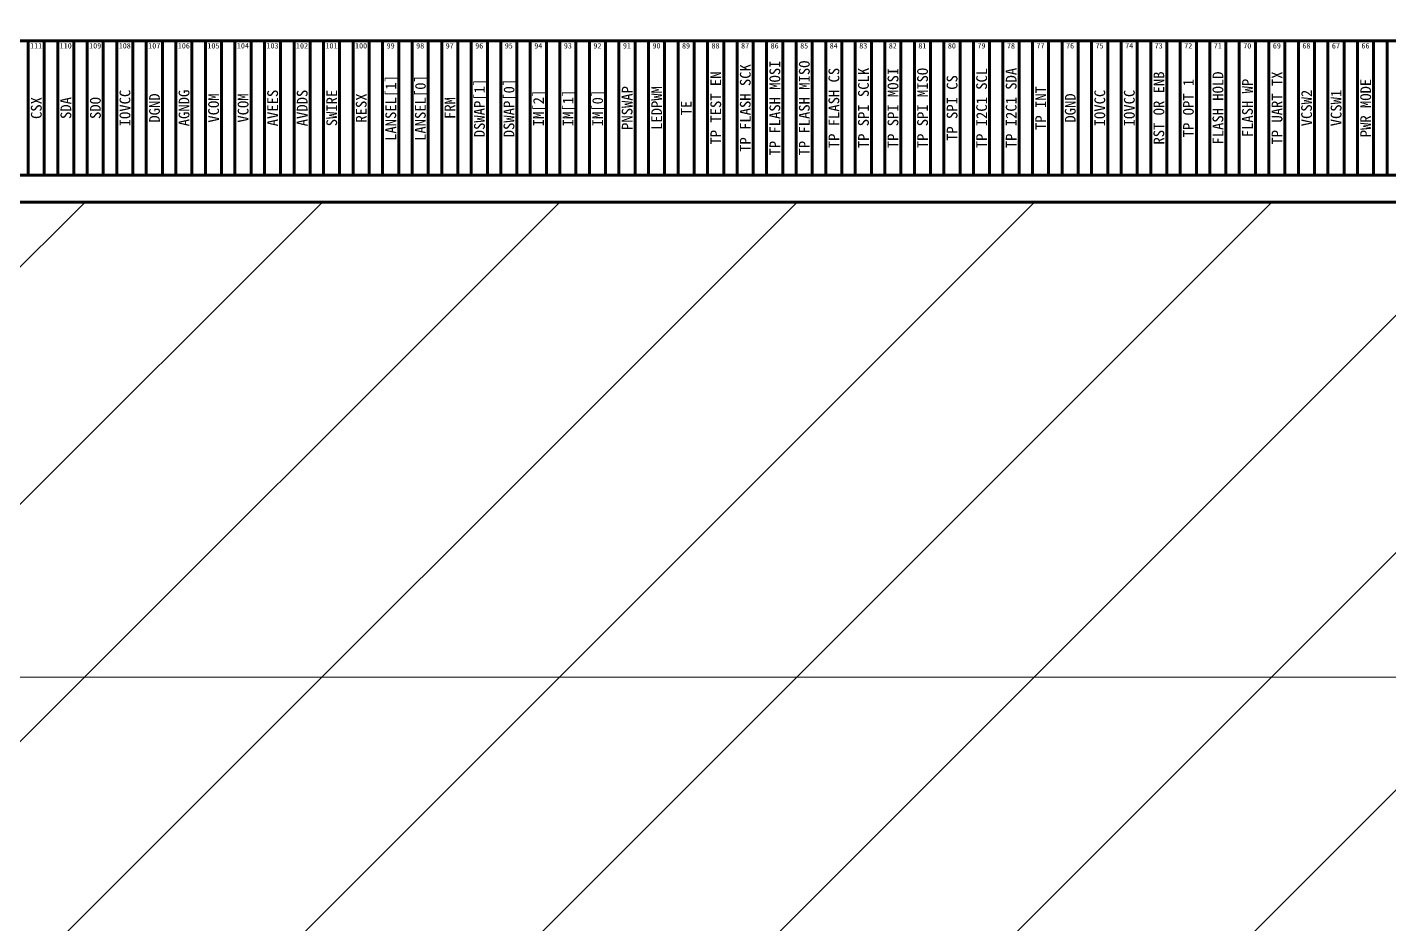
# Model space of a CAD drawing. Header units: inches. Extents: x 240 to 1407, y -538 to -118.
# Drawn here: x 1003.64 to 1008.71, y -364.55 to -361.21 of the extents above; entities that cross this region are included whole.
import ezdxf
from ezdxf.enums import TextEntityAlignment as Align

# ---------------------------------------------------------------- set-up
doc = ezdxf.new("R2010")
doc.units = ezdxf.units.IN
doc.header["$LTSCALE"] = 1.21
doc.header["$MEASUREMENT"] = 0
doc.layers.get('0').update_dxf_attribs({"linetype": 'CONTINUOUS'})
for name, color, linetype, lineweight in [('2ITO.drawing', 4, 'CONTINUOUS', 100), ('FPC', 40, 'CONTINUOUS', 20), ('LABEL.drawing', 7, 'CONTINUOUS', 100), ('TFT_line.drawing', 3, 'CONTINUOUS', 100)]:
    doc.layers.add(name, color=color, linetype=linetype, lineweight=lineweight)
doc.layers.add('标 注', color=3, linetype='CONTINUOUS')
doc.styles.get("Standard").update_dxf_attribs({"font": 'txt', "width": 0.8})

# ---------------------------------------------------------------- blocks, each defined once
blk = doc.blocks.new('fpc_name')
at = {"layer": 'LABEL.drawing', "color": 7, "linetype": 'Continuous', "lineweight": 100}
for s, p in [('TP_TEST_EN', (16.20143, 0.22667)), ('TP_FLASH_SCK', (16.31143, 0.22667)), ('TP_FLASH_MOSI', (16.42143, 0.22667)), ('TP_FLASH_MISO', (16.53129, 0.22667)), ('TP_FLASH_CS', (16.64143, 0.22667)), ('TP_SPI_SCLK', (16.75143, 0.22667)), ('TP_SPI_MOSI', (16.86143, 0.22667)), ('TP_SPI_MISO', (16.97143, 0.22667)), ('TP_I2C1_SCL', (17.19143, 0.22667)), ('TP_I2C1_SDA', (17.30143, 0.22667)), ('RST_OR_ENB', (17.85143, 0.22667)), ('FLASH_HOLD', (18.07143, 0.22667)), ('TP_UART_TX', (18.29143, 0.22667)), ('LANSEL[1]', (14.99143, 0.22667)), ('LANSEL[0]', (15.10143, 0.22667)), ('DSWAP[1]', (15.32143, 0.22667)), ('DSWAP[0]', (15.43143, 0.22667)), ('PNSWAP', (15.87143, 0.22667)), ('LEDPWM', (15.98143, 0.22667)), ('TP_SPI_CS', (17.08143, 0.22667)), ('TP_INT', (17.41143, 0.22667)), ('TP_OPT_1', (17.96143, 0.22667)), ('FLASH_WP', (18.18143, 0.22667)), ('PWR_MODE', (18.62143, 0.22667)), ('CSX', (13.67143, 0.22667)), ('SDA', (13.78143, 0.22667)), ('SDO', (13.89143, 0.22667)), ('IOVCC', (14.00143, 0.22667)), ('DGND', (14.11143, 0.22667)), ('AGNDG', (14.22143, 0.22667)), ('VCOM', (14.33143, 0.22667)), ('VCOM', (14.44143, 0.22667)), ('AVEES', (14.55143, 0.22667)), ('AVDDS', (14.66143, 0.22667)), ('SWIRE', (14.77143, 0.22667)), ('RESX', (14.88143, 0.22667)), ('FRM', (15.21143, 0.22667)), ('IM[2]', (15.54143, 0.22667)), ('IM[1]', (15.65143, 0.22667)), ('IM[0]', (15.76143, 0.22667)), ('DGND', (17.52143, 0.22667)), ('IOVCC', (17.63143, 0.22667)), ('IOVCC', (17.74143, 0.22667)), ('VCSW2', (18.40143, 0.22667)), ('VCSW1', (18.51143, 0.22667)), ('TE', (16.09143, 0.22667))]:
    blk.add_text(s, height=0.04, rotation=90, dxfattribs=at).set_placement(p, align=Align.MIDDLE_CENTER)
blk = doc.blocks.new('fpc_pin')
at = {"layer": 'TFT_line.drawing', "color": 3, "linetype": 'Continuous', "lineweight": 100}
blk.add_lwpolyline([(0, 0), (0.06, 0), (0.06, 0.5), (0, 0.5)], close=True, dxfattribs=at)
blk = doc.blocks.new('fpc_all')
at = {"layer": 'TFT_line.drawing', "color": 3, "linetype": 'Continuous', "lineweight": 100}
blk.add_lwpolyline([(-0.73658, 0), (26.54342, 0), (26.54342, 0.5), (-0.73658, 0.5)], close=True, dxfattribs=at)
at = {"color": 1, "linetype": 'Continuous', "lineweight": 100, "row_count": 1, "column_count": 221, "row_spacing": 0.4, "column_spacing": 0.11}
blk.add_blockref('fpc_pin', (0.77342, 0), dxfattribs=at)
at = {"color": 1, "linetype": 'Continuous', "lineweight": 100}
blk.add_blockref('fpc_name', (0.00249, 0.02333), dxfattribs=at)
at = {"layer": 'LABEL.drawing', "color": 7, "linetype": 'Continuous', "lineweight": 100}
for s, p in [('111', (13.67322, 0.4818)), ('110', (13.78322, 0.4818)), ('109', (13.89322, 0.4818)), ('108', (14.00322, 0.4818)), ('107', (14.11322, 0.4818)), ('106', (14.22322, 0.4818)), ('105', (14.33322, 0.4818)), ('104', (14.44322, 0.4818)), ('103', (14.55322, 0.4818)), ('102', (14.66322, 0.4818)), ('101', (14.77322, 0.4818)), ('100', (14.88322, 0.4818)), ('99', (14.99322, 0.4818)), ('98', (15.10322, 0.4818)), ('97', (15.21322, 0.4818)), ('96', (15.32322, 0.4818)), ('95', (15.43322, 0.4818)), ('94', (15.54322, 0.4818)), ('93', (15.65322, 0.4818)), ('92', (15.76322, 0.4818)), ('91', (15.87322, 0.4818)), ('90', (15.98322, 0.4818)), ('89', (16.09322, 0.4818)), ('88', (16.20322, 0.4818)), ('87', (16.31322, 0.4818)), ('86', (16.42322, 0.4818)), ('85', (16.53322, 0.4818)), ('84', (16.64322, 0.4818)), ('83', (16.75322, 0.4818)), ('82', (16.86322, 0.4818)), ('81', (16.97322, 0.4818)), ('80', (17.08322, 0.4818)), ('79', (17.19322, 0.4818)), ('78', (17.30322, 0.4818)), ('77', (17.41322, 0.4818)), ('76', (17.52322, 0.4818)), ('75', (17.63322, 0.4818)), ('74', (17.74322, 0.4818)), ('73', (17.85322, 0.4818)), ('72', (17.96322, 0.4818)), ('71', (18.07322, 0.4818)), ('70', (18.18322, 0.4818)), ('69', (18.29322, 0.4818)), ('68', (18.40322, 0.4818)), ('67', (18.51322, 0.4818)), ('66', (18.62322, 0.4818))]:
    blk.add_text(s, height=0.02, dxfattribs=at).set_placement(p, align=Align.MIDDLE_CENTER)
blk = doc.blocks.new('zw$7216')
at = {"layer": '2ITO.drawing', "linetype": 'Continuous', "lineweight": 100}
blk.add_lwpolyline([(-28.98, -50.8), (28.98, -50.8), (28.98, 47.7), (-28.98, 47.7)], close=True, dxfattribs=at)
blk.add_blockref('fpc_all', (-12.9034, -50.7), dxfattribs=at)

msp = doc.modelspace()

# ---------------------------------------------------------------- hatches: boundary and pattern name
at = {"layer": '标 注', "lineweight": 5}
h = msp.add_hatch(dxfattribs=at)
h.set_pattern_fill('ANSI31', color=0, scale=5)
h.set_pattern_definition([(45, (162.5272, -99.22644), (-0.44194174, 0.44194174), [])])
h.paths.add_polyline_path([(1016.8437, -369.0229), (1016.8437, -364.1349), (988.9437, -364.1349), (988.9437, -368.5229, -0.414214), (988.4437, -369.0229)])
h.paths.add_polyline_path([(1016.8437, -364.1349), (1016.8437, -361.8649), (988.9437, -361.8649), (988.9437, -364.1349)])
h.paths.add_polyline_path([(1000.5106, -367.0539), (1005.2773, -367.0539), (1005.2773, -365.1316), (1000.5106, -365.1316)], flags=24)

# ---------------------------------------------------------------- linework, layer by layer
at = {"layer": 'FPC', "color": 0, "lineweight": 5}
msp.add_line((980.9049, -363.6349), (1024.91, -363.6349), dxfattribs=at)
at = {"layer": 'FPC', "color": 30}
msp.add_lwpolyline([(985.6437, -379.1849), (992.1574, -379.1849, -0.414214), (992.6574, -379.6849), (992.6574, -390.2049, 0.414214), (992.8574, -390.4049), (1012.9574, -390.4049, 0.414214), (1013.1574, -390.2049), (1013.1574, -379.6849, -0.414214), (1013.6574, -379.1849), (1023.4053, -379.1849, 0.414214), (1023.9053, -378.6849), (1023.9053, -369.5229, 0.414214), (1023.4053, -369.0229), (1017.3437, -369.0229, -0.414214), (1016.8437, -368.5229), (1016.8437, -361.2649), (988.9437, -361.2649), (988.9437, -368.5229, -0.414214), (988.4437, -369.0229), (985.6437, -369.0229, 0.414214), (985.1437, -369.5229), (985.1437, -378.6849, 0.414214)], format="xyb", close=True, dxfattribs=at)

# ---------------------------------------------------------------- block references
at = {"layer": '标 注', "color": 5}
msp.add_blockref('zw$7216', (1002.9074, -311.0649), dxfattribs=at)

doc.saveas('drawing.dxf')
